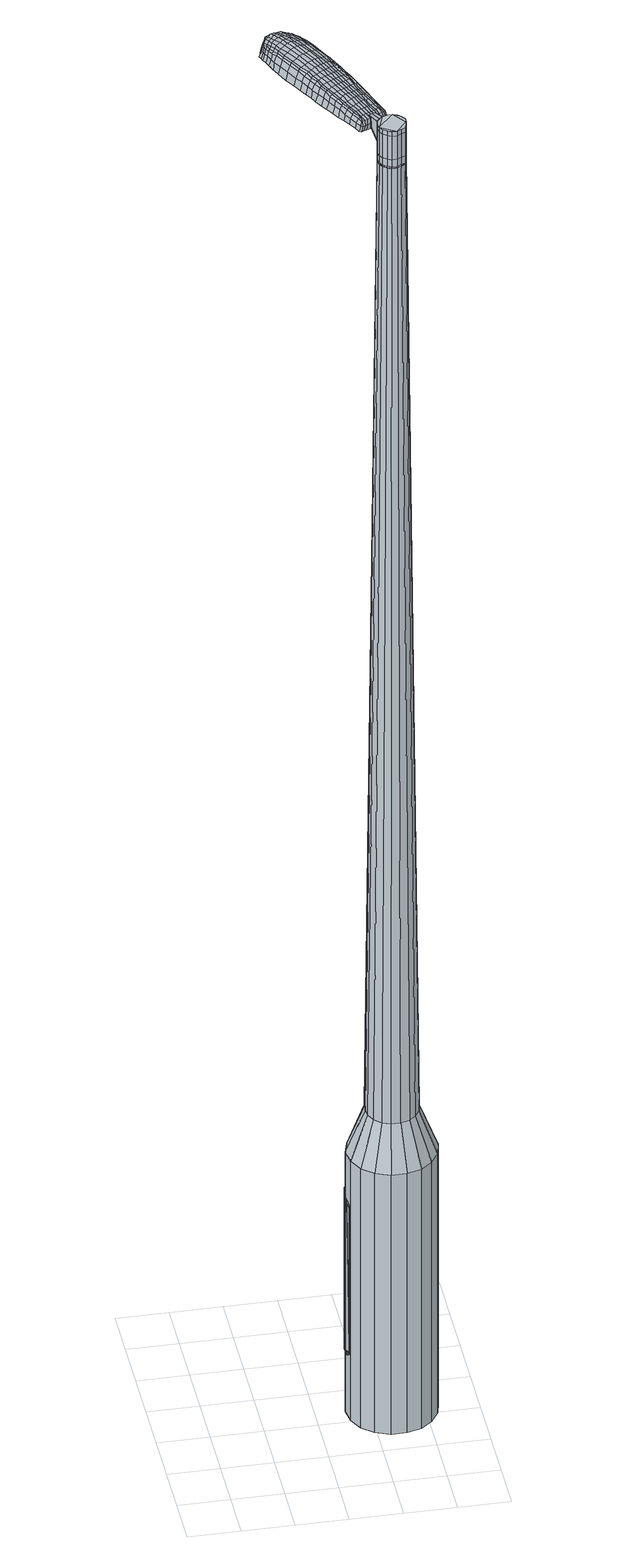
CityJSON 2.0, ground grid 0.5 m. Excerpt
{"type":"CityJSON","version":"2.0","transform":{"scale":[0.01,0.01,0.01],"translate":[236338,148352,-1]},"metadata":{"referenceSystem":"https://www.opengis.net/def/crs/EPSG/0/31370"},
"CityObjects":{
"object1":{"type":"GenericCityObject","attributes":{"cluster":210,"mean_distance_to_centroid":0.246,"new_centroid_x":236339.73,"new_centroid_y":148353.15,"mean_distance_to_camera":7.12,"H1":15.3,"H2":22.69,"Z_final":109.93,"cluster2":-1,"proj_x":236344.05,"proj_y":148350.87,"id_line":53402,"bearing_l":27.86,"distance":4.88,"orientation":"left","G_obj":117.86},"geometry":[{"type":"MultiSurface","lod":"2","boundaries":[[[0,1,2,3]],[[1,4,5,2]],[[4,6,7,5]],[[6,8,9,7]],[[8,10,11,9]],[[10,12,13,11]],[[12,14,15,13]],[[14,16,17,15]],[[16,18,19,17]],[[18,20,21,19]],[[20,22,23,21]],[[22,24,25,23]],[[24,26,27,25]],[[26,28,29,27]],[[28,30,31,29]],[[30,32,33,31]],[[32,34,35,33]],[[34,0,3,35]],[[36,37,38,39]],[[38,40,41,42]],[[41,43,42]],[[42,44,45,46]],[[45,47,46]],[[46,48,49,50]],[[49,51,50]],[[42,46,50,38]],[[50,52,39,38]],[[53,36,39]],[[2,5,7,35]],[[7,9,11,15]],[[11,13,15]],[[15,17,19,23]],[[19,21,23]],[[23,25,27,31]],[[27,29,31]],[[15,23,31,7]],[[31,33,35,7]],[[3,2,35]],[[1,0,54,55]],[[0,34,56,54]],[[34,32,57,56]],[[32,30,58,57]],[[30,28,59,58]],[[28,26,60,59]],[[26,24,61,60]],[[24,22,62,61]],[[22,20,63,62]],[[20,18,64,63]],[[18,16,65,64]],[[16,14,66,65]],[[14,12,67,66]],[[12,10,68,67]],[[10,8,69,68]],[[8,6,70,69]],[[6,4,71,70]],[[4,1,55,71]],[[55,54,72,73]],[[54,56,74,72]],[[56,57,75,74]],[[57,58,76,75]],[[58,59,77,76]],[[59,60,78,77]],[[60,61,79,78]],[[61,62,80,79]],[[62,63,81,80]],[[63,64,82,81]],[[64,65,83,82]],[[65,66,84,83]],[[66,67,85,84]],[[67,68,86,85]],[[68,69,87,86]],[[69,70,88,87]],[[70,71,89,88]],[[71,55,73,89]],[[90,91,92,93]],[[74,94,91,90]],[[95,96,94,74]],[[97,98,96,95]],[[99,100,98,97]],[[101,102,100,99]],[[103,104,102,101]],[[105,106,104,103]],[[107,108,106,105]],[[82,109,108,107]],[[110,111,109,82]],[[112,113,111,110]],[[85,114,113,112]],[[115,116,114,85]],[[117,118,116,115]],[[119,120,118,117]],[[121,122,120,119]],[[93,92,122,121]],[[123,124,125,126]],[[127,123,126,128]],[[129,127,128,130]],[[131,129,130,132]],[[133,131,132,134]],[[135,133,134,136]],[[137,135,136,138]],[[139,137,138,140]],[[141,139,140,142]],[[143,141,142,144]],[[145,143,144,146]],[[147,145,146,148]],[[149,147,148,150]],[[151,149,150,152]],[[153,151,152,154]],[[155,153,154,156]],[[73,72,90,93]],[[72,74,90]],[[75,95,74]],[[75,76,97,95]],[[76,77,99,97]],[[77,78,101,99]],[[78,79,103,101]],[[79,80,105,103]],[[80,81,107,105]],[[81,82,107]],[[83,110,82]],[[83,84,112,110]],[[84,85,112]],[[86,115,85]],[[86,87,117,115]],[[87,88,119,117]],[[88,89,121,119]],[[89,73,93,121]],[[157,158,92,91]],[[158,159,122,92]],[[159,160,120,122]],[[160,161,118,120]],[[161,162,116,118]],[[162,114,116]],[[163,113,114]],[[163,164,111,113]],[[164,109,111]],[[165,108,109]],[[165,166,106,108]],[[166,167,104,106]],[[167,168,102,104]],[[168,169,100,102]],[[169,170,98,100]],[[170,171,96,98]],[[171,94,96]],[[157,91,94]],[[39,52,155,172]],[[158,157,173,156]],[[53,39,172,124]],[[157,94,125,173]],[[36,53,124,123]],[[94,171,126,125]],[[37,36,123,127]],[[171,170,128,126]],[[38,37,127,129]],[[170,169,130,128]],[[40,38,129,131]],[[169,168,132,130]],[[41,40,131,133]],[[168,167,134,132]],[[43,41,133,135]],[[167,166,136,134]],[[42,43,135,137]],[[166,165,138,136]],[[44,42,137,139]],[[165,109,140,138]],[[45,44,139,141]],[[109,164,142,140]],[[47,45,141,143]],[[164,163,144,142]],[[46,47,143,145]],[[163,114,146,144]],[[48,46,145,147]],[[114,162,148,146]],[[49,48,147,149]],[[162,161,150,148]],[[51,49,149,151]],[[161,160,152,150]],[[50,51,151,153]],[[160,159,154,152]],[[52,50,153,155]],[[159,158,156,154]],[[155,156,174,175]],[[156,173,176,174]],[[173,125,177,176]],[[125,124,178,177]],[[124,172,179,178]],[[172,155,175,179]],[[180,181,182,183]],[[184,180,183,185]],[[180,184,186,187]],[[181,180,187,188]],[[189,190,191,192]],[[193,189,192,194]],[[189,193,195,196]],[[190,189,196,197]],[[198,199,200,201]],[[202,198,201,203]],[[198,202,204,205]],[[199,198,205,206]],[[207,208,209,210]],[[211,207,210,212]],[[207,211,213,214]],[[208,207,214,215]],[[216,217,218,219]],[[220,216,219,221]],[[216,220,222,223]],[[217,216,223,224]],[[225,226,227,228]],[[229,225,228,230]],[[225,229,231,232]],[[226,225,232,233]],[[234,235,236,237]],[[226,234,237,227]],[[234,226,233,238]],[[235,234,238,239]],[[240,241,242,243]],[[235,240,243,236]],[[240,235,239,244]],[[241,240,244,245]],[[246,184,185,247]],[[241,246,247,242]],[[246,241,245,248]],[[184,246,248,186]],[[249,250,251,252]],[[253,249,252,254]],[[249,253,255,256]],[[250,249,256,257]],[[258,259,260,261]],[[250,258,261,251]],[[258,250,257,262]],[[259,258,262,263]],[[264,265,266,267]],[[259,264,267,260]],[[264,259,263,268]],[[265,264,268,269]],[[270,271,272,273]],[[265,270,273,266]],[[270,265,269,274]],[[271,270,274,275]],[[276,181,188,277]],[[271,276,277,272]],[[276,271,275,278]],[[181,276,278,182]],[[279,280,281,282]],[[283,279,282,284]],[[279,283,285,286]],[[280,279,286,287]],[[288,289,290,291]],[[280,288,291,281]],[[288,280,287,292]],[[289,288,292,293]],[[294,295,296,297]],[[289,294,297,290]],[[294,289,293,298]],[[295,294,298,299]],[[300,193,194,301]],[[295,300,301,296]],[[300,295,299,302]],[[193,300,302,195]],[[303,304,305,306]],[[307,303,306,308]],[[303,307,309,310]],[[304,303,310,311]],[[312,313,314,315]],[[304,312,315,305]],[[312,304,311,316]],[[313,312,316,317]],[[318,319,320,321]],[[313,318,321,314]],[[318,313,317,322]],[[319,318,322,323]],[[324,325,326,327]],[[319,324,327,320]],[[324,319,323,328]],[[325,324,328,329]],[[330,190,197,331]],[[325,330,331,326]],[[330,325,329,332]],[[190,330,332,191]],[[333,219,218,334]],[[335,333,334,336]],[[333,335,337,338]],[[219,333,338,221]],[[339,335,336,340]],[[341,339,340,342]],[[339,341,343,344]],[[335,339,344,337]],[[345,341,342,346]],[[347,345,346,348]],[[345,347,349,350]],[[341,345,350,343]],[[351,347,348,352]],[[353,351,352,354]],[[351,353,355,356]],[[347,351,356,349]],[[357,353,354,358]],[[208,357,358,209]],[[357,208,215,359]],[[353,357,359,355]],[[360,361,206,205]],[[362,360,205,204]],[[360,362,363,364]],[[361,360,364,365]],[[366,367,365,364]],[[368,366,364,363]],[[366,368,369,370]],[[367,366,370,371]],[[372,373,371,370]],[[374,372,370,369]],[[372,374,375,376]],[[373,372,376,377]],[[378,379,377,376]],[[380,378,376,375]],[[378,380,213,211]],[[379,378,211,212]],[[381,382,383,384]],[[283,381,384,285]],[[381,283,284,385]],[[382,381,385,386]],[[387,202,203,388]],[[382,387,388,383]],[[387,382,386,389]],[[202,387,389,204]],[[390,391,392,393]],[[229,390,393,231]],[[390,229,230,394]],[[391,390,394,395]],[[396,397,398,399]],[[391,396,399,392]],[[396,391,395,400]],[[397,396,400,401]],[[402,199,206,403]],[[397,402,403,398]],[[402,397,401,404]],[[199,402,404,200]],[[405,406,407,408]],[[187,405,408,188]],[[405,187,186,409]],[[406,405,409,410]],[[411,412,413,414]],[[406,411,414,407]],[[411,406,410,415]],[[412,411,415,416]],[[417,210,209,418]],[[412,417,418,413]],[[417,412,416,419]],[[210,417,419,212]],[[420,421,422,423]],[[192,420,423,194]],[[420,192,191,424]],[[421,420,424,425]],[[426,214,213,427]],[[421,426,427,422]],[[426,421,425,428]],[[214,426,428,215]],[[429,430,431,432]],[[307,429,432,309]],[[429,307,308,433]],[[430,429,433,434]],[[435,220,221,436]],[[430,435,436,431]],[[435,430,434,437]],[[220,435,437,222]],[[438,439,440,441]],[[253,438,441,255]],[[438,253,254,442]],[[439,438,442,443]],[[444,445,446,447]],[[439,444,447,440]],[[444,439,443,448]],[[445,444,448,449]],[[450,217,224,451]],[[445,450,451,446]],[[450,445,449,452]],[[217,450,452,218]],[[453,454,443,442]],[[252,453,442,254]],[[453,252,251,455]],[[454,453,455,456]],[[457,458,449,448]],[[454,457,448,443]],[[457,454,456,459]],[[458,457,459,460]],[[461,334,218,452]],[[458,461,452,449]],[[461,458,460,462]],[[334,461,462,336]],[[463,464,465,466]],[[310,463,466,311]],[[463,310,309,432]],[[464,463,432,431]],[[467,338,337,468]],[[464,467,468,465]],[[467,464,431,436]],[[338,467,436,221]],[[469,470,456,455]],[[261,469,455,251]],[[469,261,260,471]],[[470,469,471,472]],[[473,474,460,459]],[[470,473,459,456]],[[473,470,472,475]],[[474,473,475,476]],[[477,340,336,462]],[[474,477,462,460]],[[477,474,476,478]],[[340,477,478,342]],[[479,480,481,482]],[[316,479,482,317]],[[479,316,311,466]],[[480,479,466,465]],[[483,344,343,484]],[[480,483,484,481]],[[483,480,465,468]],[[344,483,468,337]],[[485,486,472,471]],[[267,485,471,260]],[[485,267,266,487]],[[486,485,487,488]],[[489,490,476,475]],[[486,489,475,472]],[[489,486,488,491]],[[490,489,491,492]],[[493,346,342,478]],[[490,493,478,476]],[[493,490,492,494]],[[346,493,494,348]],[[495,496,497,498]],[[322,495,498,323]],[[495,322,317,482]],[[496,495,482,481]],[[499,350,349,500]],[[496,499,500,497]],[[499,496,481,484]],[[350,499,484,343]],[[501,502,488,487]],[[273,501,487,266]],[[501,273,272,503]],[[502,501,503,504]],[[505,506,492,491]],[[502,505,491,488]],[[505,502,504,507]],[[506,505,507,508]],[[509,352,348,494]],[[506,509,494,492]],[[509,506,508,510]],[[352,509,510,354]],[[511,512,513,514]],[[328,511,514,329]],[[511,328,323,498]],[[512,511,498,497]],[[515,356,355,516]],[[512,515,516,513]],[[515,512,497,500]],[[356,515,500,349]],[[517,518,504,503]],[[277,517,503,272]],[[517,277,188,408]],[[518,517,408,407]],[[519,520,508,507]],[[518,519,507,504]],[[519,518,407,414]],[[520,519,414,413]],[[521,358,354,510]],[[520,521,510,508]],[[521,520,413,418]],[[358,521,418,209]],[[522,523,425,424]],[[332,522,424,191]],[[522,332,329,514]],[[523,522,514,513]],[[524,359,215,428]],[[523,524,428,425]],[[524,523,513,516]],[[359,524,516,355]],[[525,526,386,385]],[[282,525,385,284]],[[525,282,281,527]],[[526,525,527,528]],[[529,362,204,389]],[[526,529,389,386]],[[529,526,528,530]],[[362,529,530,363]],[[531,532,533,534]],[[232,531,534,233]],[[531,232,231,393]],[[532,531,393,392]],[[535,536,537,538]],[[532,535,538,533]],[[535,532,392,399]],[[536,535,399,398]],[[539,361,365,540]],[[536,539,540,537]],[[539,536,398,403]],[[361,539,403,206]],[[541,542,528,527]],[[291,541,527,281]],[[541,291,290,543]],[[542,541,543,544]],[[545,368,363,530]],[[542,545,530,528]],[[545,542,544,546]],[[368,545,546,369]],[[547,548,549,550]],[[238,547,550,239]],[[547,238,233,534]],[[548,547,534,533]],[[551,552,553,554]],[[548,551,554,549]],[[551,548,533,538]],[[552,551,538,537]],[[555,367,371,556]],[[552,555,556,553]],[[555,552,537,540]],[[367,555,540,365]],[[557,558,544,543]],[[297,557,543,290]],[[557,297,296,559]],[[558,557,559,560]],[[561,374,369,546]],[[558,561,546,544]],[[561,558,560,562]],[[374,561,562,375]],[[563,564,565,566]],[[244,563,566,245]],[[563,244,239,550]],[[564,563,550,549]],[[567,568,569,570]],[[564,567,570,565]],[[567,564,549,554]],[[568,567,554,553]],[[571,373,377,572]],[[568,571,572,569]],[[571,568,553,556]],[[373,571,556,371]],[[573,574,560,559]],[[301,573,559,296]],[[573,301,194,423]],[[574,573,423,422]],[[575,380,375,562]],[[574,575,562,560]],[[575,574,422,427]],[[380,575,427,213]],[[576,577,410,409]],[[248,576,409,186]],[[576,248,245,566]],[[577,576,566,565]],[[578,579,416,415]],[[577,578,415,410]],[[578,577,565,570]],[[579,578,570,569]],[[580,379,212,419]],[[579,580,419,416]],[[580,579,569,572]],[[379,580,572,377]],[[581,582,583,584]],[[584,583,585,586]],[[587,585,583,588]],[[588,583,582,589]],[[590,591,592,593]],[[593,592,594,595]],[[596,594,592,597]],[[597,592,591,598]],[[599,600,601,602]],[[602,601,603,604]],[[605,603,601,606]],[[606,601,600,607]],[[608,609,610,611]],[[611,610,612,613]],[[614,612,610,615]],[[615,610,609,616]],[[617,618,619,620]],[[620,619,621,622]],[[623,621,619,624]],[[624,619,618,625]],[[626,627,628,629]],[[629,628,630,631]],[[632,630,628,633]],[[633,628,627,634]],[[635,636,637,638]],[[638,637,627,626]],[[634,627,637,639]],[[639,637,636,640]],[[641,642,643,644]],[[644,643,636,635]],[[640,636,643,645]],[[645,643,642,646]],[[586,585,647,648]],[[648,647,642,641]],[[646,642,647,649]],[[649,647,585,587]],[[650,651,652,653]],[[653,652,654,655]],[[656,654,652,657]],[[657,652,651,658]],[[659,660,661,662]],[[662,661,651,650]],[[658,651,661,663]],[[663,661,660,664]],[[665,666,667,668]],[[668,667,660,659]],[[664,660,667,669]],[[669,667,666,670]],[[671,672,673,674]],[[674,673,666,665]],[[670,666,673,675]],[[675,673,672,676]],[[589,582,677,678]],[[678,677,672,671]],[[676,672,677,679]],[[679,677,582,581]],[[680,681,682,683]],[[683,682,684,685]],[[686,684,682,687]],[[687,682,681,688]],[[689,690,691,692]],[[692,691,681,680]],[[688,681,691,693]],[[693,691,690,694]],[[695,696,697,698]],[[698,697,690,689]],[[694,690,697,699]],[[699,697,696,700]],[[595,594,701,702]],[[702,701,696,695]],[[700,696,701,703]],[[703,701,594,596]],[[704,705,706,707]],[[707,706,708,709]],[[710,708,706,711]],[[711,706,705,712]],[[713,714,715,716]],[[716,715,705,704]],[[712,705,715,717]],[[717,715,714,718]],[[719,720,721,722]],[[722,721,714,713]],[[718,714,721,723]],[[723,721,720,724]],[[725,726,727,728]],[[728,727,720,719]],[[724,720,727,729]],[[729,727,726,730]],[[598,591,731,732]],[[732,731,726,725]],[[730,726,731,733]],[[733,731,591,590]],[[617,620,734,735]],[[735,734,736,737]],[[738,736,734,739]],[[739,734,620,622]],[[737,736,740,741]],[[741,740,742,743]],[[744,742,740,745]],[[745,740,736,738]],[[743,742,746,747]],[[747,746,748,749]],[[750,748,746,751]],[[751,746,742,744]],[[749,748,752,753]],[[753,752,754,755]],[[756,754,752,757]],[[757,752,748,750]],[[755,754,758,759]],[[759,758,609,608]],[[616,609,758,760]],[[760,758,754,756]],[[607,761,762,606]],[[606,762,763,605]],[[764,763,762,765]],[[765,762,761,766]],[[766,767,768,765]],[[765,768,769,764]],[[770,769,768,771]],[[771,768,767,772]],[[772,773,774,771]],[[771,774,775,770]],[[776,775,774,777]],[[777,774,773,778]],[[778,779,780,777]],[[777,780,781,776]],[[614,781,780,612]],[[612,780,779,613]],[[782,783,784,785]],[[785,784,684,686]],[[685,684,784,786]],[[786,784,783,787]],[[604,603,788,789]],[[789,788,783,782]],[[787,783,788,790]],[[790,788,603,605]],[[791,792,793,794]],[[794,793,630,632]],[[631,630,793,795]],[[795,793,792,796]],[[797,798,799,800]],[[800,799,792,791]],[[796,792,799,801]],[[801,799,798,802]],[[607,600,803,804]],[[804,803,798,797]],[[802,798,803,805]],[[805,803,600,599]],[[806,807,808,809]],[[809,808,588,589]],[[587,588,808,810]],[[810,808,807,811]],[[812,813,814,815]],[[815,814,807,806]],[[811,807,814,816]],[[816,814,813,817]],[[608,611,818,819]],[[819,818,813,812]],[[817,813,818,820]],[[820,818,611,613]],[[821,822,823,824]],[[824,823,593,595]],[[590,593,823,825]],[[825,823,822,826]],[[614,615,827,828]],[[828,827,822,821]],[[826,822,827,829]],[[829,827,615,616]],[[830,831,708,832]],[[832,708,710]],[[709,708,833]],[[833,708,831,834]],[[622,621,835,836]],[[836,835,831,830]],[[834,831,835,837]],[[837,835,621,623]],[[838,839,840]],[[840,839,654,656]],[[655,654,839,841]],[[842,843,844,845]],[[845,844,839,838]],[[841,839,844,846]],[[846,844,843,847]],[[625,618,848,849]],[[849,848,843,842]],[[847,843,848,850]],[[850,848,618,617]],[[851,852,841]],[[841,852,653,655]],[[650,653,852,853]],[[853,852,851,854]],[[847,855,856,846]],[[846,856,851,841]],[[854,851,856,857]],[[857,856,855,858]],[[617,735,859,850]],[[850,859,855,847]],[[858,855,859,860]],[[860,859,735,737]],[[861,862,863,864]],[[864,863,711,712]],[[710,711,863,832]],[[832,863,862,830]],[[738,739,865,866]],[[866,865,862,861]],[[830,862,865,836]],[[836,865,739,622]],[[854,867,868,853]],[[853,868,662,650]],[[659,662,868,869]],[[869,868,867,870]],[[858,871,872,857]],[[857,872,867,854]],[[870,867,872,873]],[[873,872,871,874]],[[737,741,875,860]],[[860,875,871,858]],[[874,871,875,876]],[[876,875,741,743]],[[877,878,879,880]],[[880,879,717,718]],[[712,717,879,864]],[[864,879,878,861]],[[744,745,881,882]],[[882,881,878,877]],[[861,878,881,866]],[[866,881,745,738]],[[870,883,884,869]],[[869,884,668,659]],[[665,668,884,885]],[[884,883,885]],[[874,886,887,873]],[[873,887,883,870]],[[885,883,887,888]],[[888,887,886,889]],[[743,747,890,876]],[[876,890,886,874]],[[889,886,890,891]],[[891,890,747,749]],[[892,893,894,895]],[[895,894,723,724]],[[718,723,894,880]],[[880,894,893,877]],[[750,751,896,897]],[[897,896,893,892]],[[877,893,896,882]],[[882,896,751,744]],[[898,899,885]],[[885,899,674,665]],[[671,674,899,900]],[[900,899,898,901]],[[889,902,903,888]],[[888,903,898,885]],[[901,898,903,904]],[[904,903,902,905]],[[749,753,906,891]],[[891,906,902,889]],[[905,902,906,907]],[[907,906,753,755]],[[908,909,910,911]],[[911,910,729,730]],[[724,729,910,895]],[[895,910,909,892]],[[756,757,912,913]],[[913,912,909,908]],[[892,909,912,897]],[[897,912,757,750]],[[901,914,915,900]],[[900,915,678,671]],[[589,678,915,809]],[[809,915,914,806]],[[905,916,917,904]],[[904,917,914,901]],[[806,914,917,815]],[[815,917,916,812]],[[755,759,918,907]],[[907,918,916,905]],[[812,916,918,819]],[[819,918,759,608]],[[826,919,920,825]],[[825,920,733,590]],[[730,733,920,911]],[[911,920,919,908]],[[616,760,921,829]],[[829,921,919,826]],[[908,919,921,913]],[[913,921,760,756]],[[787,922,923,786]],[[786,923,683,685]],[[680,683,923,924]],[[924,923,922,925]],[[605,763,926,790]],[[790,926,922,787]],[[925,922,926,927]],[[927,926,763,764]],[[928,929,930,931]],[[931,930,633,634]],[[632,633,930,794]],[[794,930,929,791]],[[932,933,934,935]],[[935,934,929,928]],[[791,929,934,800]],[[800,934,933,797]],[[766,761,936,937]],[[937,936,933,932]],[[797,933,936,804]],[[804,936,761,607]],[[925,938,939,924]],[[924,939,692,680]],[[689,692,939,940]],[[940,939,938,941]],[[764,769,942,927]],[[927,942,938,925]],[[941,938,942,943]],[[943,942,769,770]],[[944,945,946,947]],[[947,946,639,640]],[[634,639,946,931]],[[931,946,945,928]],[[948,949,950,951]],[[951,950,945,944]],[[928,945,950,935]],[[935,950,949,932]],[[772,767,952,953]],[[953,952,949,948]],[[932,949,952,937]],[[937,952,767,766]],[[941,954,955,940]],[[940,955,698,689]],[[695,698,955,956]],[[956,955,954,957]],[[770,775,958,943]],[[943,958,954,941]],[[957,954,958,959]],[[959,958,775,776]],[[960,961,962,963]],[[963,962,645,646]],[[640,645,962,947]],[[947,962,961,944]],[[964,965,966,967]],[[967,966,961,960]],[[944,961,966,951]],[[951,966,965,948]],[[778,773,968,969]],[[969,968,965,964]],[[948,965,968,953]],[[953,968,773,772]],[[957,970,971,956]],[[956,971,702,695]],[[595,702,971,824]],[[824,971,970,821]],[[776,781,972,959]],[[959,972,970,957]],[[821,970,972,828]],[[828,972,781,614]],[[811,973,974,810]],[[810,974,649,587]],[[646,649,974,963]],[[963,974,973,960]],[[817,975,976,816]],[[816,976,973,811]],[[960,973,976,967]],[[967,976,975,964]],[[613,779,977,820]],[[820,977,975,817]],[[964,975,977,969]],[[969,977,779,778]],[[581,584,183,182]],[[584,586,185,183]],[[596,597,196,195]],[[597,598,197,196]],[[599,602,201,200]],[[602,604,203,201]],[[623,624,223,222]],[[624,625,224,223]],[[626,629,228,227]],[[629,631,230,228]],[[635,638,237,236]],[[638,626,227,237]],[[641,644,243,242]],[[644,635,236,243]],[[586,648,247,185]],[[648,641,242,247]],[[656,657,256,255]],[[657,658,257,256]],[[658,663,262,257]],[[663,664,263,262]],[[664,669,268,263]],[[669,670,269,268]],[[670,675,274,269]],[[675,676,275,274]],[[676,679,278,275]],[[679,581,182,278]],[[686,687,286,285]],[[687,688,287,286]],[[688,693,292,287]],[[693,694,293,292]],[[694,699,298,293]],[[699,700,299,298]],[[700,703,302,299]],[[703,596,195,302]],[[704,707,306,305]],[[707,709,308,306]],[[713,716,315,314]],[[716,704,305,315]],[[719,722,321,320]],[[722,713,314,321]],[[725,728,327,326]],[[728,719,320,327]],[[598,732,331,197]],[[732,725,326,331]],[[782,785,384,383]],[[785,686,285,384]],[[604,789,388,203]],[[789,782,383,388]],[[631,795,394,230]],[[795,796,395,394]],[[796,801,400,395]],[[801,802,401,400]],[[802,805,404,401]],[[805,599,200,404]],[[709,833,433,308]],[[833,834,434,433]],[[834,837,437,434]],[[837,623,222,437]],[[838,840,441,440]],[[840,656,255,441]],[[842,845,447,446]],[[845,838,440,447]],[[625,849,451,224]],[[849,842,446,451]],[[978,979,980,981]],[[982,983,981,980]],[[984,985,986,987]],[[988,989,990,991]],[[979,992,993,980]],[[994,982,980,993]],[[995,984,987,996]],[[997,998,989,988]],[[992,999,1000,993]],[[1000,1001,994,993]],[[1002,995,996,1003]],[[1004,998,997,1005]],[[999,1006,1007,1000]],[[1007,1008,1001,1000]],[[1009,1002,1003,1010]],[[1011,1004,1005,1012]],[[1013,1014,1015,1016]],[[1017,1018,1014,1013]],[[1017,1019,1020,1018]],[[1019,1021,1022,1020]],[[1023,1024,1025,1026]],[[1027,1028,1024,1023]],[[1029,1030,1028,1027]],[[1031,1032,1030,1029]],[[1026,1015,1014,1023]],[[1023,1014,1018,1027]],[[1018,1020,1029,1027]],[[1020,1022,1031,1029]],[[987,986,983,982]],[[996,987,982,994]],[[1001,1003,996,994]],[[1008,1010,1003,1001]],[[988,991,985,984]],[[997,988,984,995]],[[1005,997,995,1002]],[[1012,1005,1002,1009]],[[989,1013,1016,990]],[[998,1017,1013,989]],[[1019,1017,998,1004]],[[1021,1019,1004,1011]],[[1033,1034,1035,1036]],[[1035,1037,1038,1039]],[[1035,1039,1040,1041]],[[1035,1041,1036]],[[1042,1033,1036,1043]],[[1044,1043,1036,1045]],[[1046,1045,1036]],[[1047,1035,1034,1048]],[[1049,1047,1048,1050]],[[1051,1049,1050,1052]],[[1053,1051,1052,1054]],[[1055,1053,1054,1056]],[[1056,1057,1058,1059]],[[1056,1059,1060,1061]],[[1056,1061,1062,1063]],[[1062,1064,1065,1066]],[[1062,1066,1067,1068]],[[1062,1068,1063]],[[1056,1063,1055]],[[1069,1070,1034,1033]],[[1071,1072,1037,1035]],[[1073,1074,1046,1036]],[[1070,1075,1048,1034]],[[1076,1071,1035,1047]],[[1075,1077,1050,1048]],[[1078,1076,1047,1049]],[[1077,1079,1052,1050]],[[1080,1078,1049,1051]],[[1079,1081,1054,1052]],[[1082,1080,1051,1053]],[[1081,1083,1056,1054]],[[1084,1082,1053,1055]],[[1083,1085,1057,1056]],[[1086,1087,1064,1062]],[[1088,1084,1055,1063]],[[1058,1057,1085,1089]],[[1059,1058,1089,1090]],[[1060,1059,1090,1091]],[[1061,1060,1091,1092]],[[1062,1061,1092,1086]],[[1093,1069,1033,1042]],[[1094,1093,1042,1043]],[[1095,1094,1043,1044]],[[1096,1095,1044,1045]],[[1074,1096,1045,1046]],[[1038,1037,1072,1097]],[[1065,1064,1087,1098]],[[1039,1038,1097,1099]],[[1040,1039,1099,1100]],[[1041,1040,1100,1101]],[[1036,1041,1101,1073]],[[1066,1065,1098,1102]],[[1067,1066,1102,1103]],[[1068,1067,1103,1104]],[[1063,1068,1104,1088]]]}]}
},
"vertices":[
[151,153,384],[165,157,384],[165,157,96],[151,153,96],[180,157,384],[180,157,96],[193,151,384],[193,151,96],[204,141,384],[204,141,96],[211,128,384],[211,128,96],[213,114,384],[213,114,96],[210,99,384],[210,99,96],[202,87,384],[202,87,96],[191,78,384],[191,78,96],[177,74,384],[177,74,96],[162,74,384],[162,74,96],[148,80,384],[148,80,96],[137,89,384],[137,89,96],[130,102,384],[130,102,96],[128,117,384],[128,117,96],[132,131,384],[132,131,96],[139,144,384],[139,144,96],[158,121,1524],[157,116,1524],[158,111,1524],[164,127,1524],[160,107,1524],[164,104,1524],[173,102,1524],[168,102,1524],[177,104,1524],[181,106,1524],[184,115,1524],[183,110,1524],[184,120,1524],[181,124,1524],[174,129,1524],[178,127,1524],[169,129,1524],[161,124,1524],[159,138,429],[167,140,429],[152,132,429],[147,125,429],[146,116,429],[147,108,429],[151,100,429],[157,94,429],[165,91,429],[174,91,429],[183,93,429],[189,99,429],[194,106,429],[196,115,429],[195,123,429],[191,131,429],[184,137,429],[176,140,429],[164,127,1483],[169,129,1483],[161,124,1483],[158,121,1483],[157,116,1483],[158,111,1483],[160,107,1483],[164,104,1483],[168,102,1483],[173,102,1483],[177,104,1483],[181,106,1483],[183,110,1483],[184,115,1483],[184,120,1483],[181,124,1483],[178,127,1483],[174,129,1483],[165,127,1483],[165,127,1485],[169,128,1485],[169,128,1483],[161,124,1485],[159,120,1483],[159,120,1485],[158,116,1483],[158,116,1485],[159,112,1483],[159,112,1485],[161,108,1483],[161,108,1485],[164,105,1483],[164,105,1485],[168,103,1483],[168,103,1485],[173,103,1483],[173,103,1485],[177,104,1485],[180,107,1483],[180,107,1485],[183,111,1483],[183,111,1485],[184,115,1485],[183,119,1483],[183,119,1485],[181,123,1483],[181,123,1485],[178,126,1483],[178,126,1485],[173,128,1483],[173,128,1485],[158,121,1519],[161,124,1519],[161,124,1493],[158,121,1493],[157,116,1519],[157,116,1493],[158,111,1519],[158,111,1493],[160,107,1519],[160,107,1493],[164,104,1519],[164,104,1493],[168,102,1519],[168,102,1493],[173,102,1519],[173,102,1493],[177,104,1519],[177,104,1493],[181,106,1519],[181,106,1493],[183,110,1519],[183,110,1493],[184,115,1519],[184,115,1493],[184,120,1519],[184,120,1493],[181,124,1519],[181,124,1493],[178,127,1519],[178,127,1493],[174,129,1519],[174,129,1493],[169,129,1519],[169,129,1493],[164,127,1485],[169,129,1485],[174,129,1485],[178,127,1485],[181,124,1485],[184,120,1485],[183,110,1485],[181,106,1485],[173,102,1485],[168,102,1485],[164,104,1485],[160,107,1485],[158,111,1485],[157,116,1485],[158,121,1485],[164,127,1519],[164,127,1493],[159,145,1513],[159,145,1518],[156,144,1513],[153,142,1513],[153,142,1518],[156,144,1518],[138,218,1519],[141,212,1518],[142,214,1509],[139,220,1510],[135,226,1519],[135,228,1510],[134,225,1526],[137,217,1525],[141,210,1525],[104,201,1519],[108,195,1518],[110,194,1525],[106,201,1525],[100,208,1519],[102,208,1526],[98,209,1510],[102,201,1510],[106,195,1509],[85,274,1519],[89,275,1519],[88,276,1513],[85,275,1513],[82,271,1519],[82,272,1513],[83,270,1524],[86,272,1524],[90,274,1524],[120,208,1530],[124,202,1529],[126,203,1529],[123,210,1530],[116,216,1531],[119,218,1531],[112,215,1530],[117,207,1530],[120,200,1529],[158,137,1512],[160,138,1512],[160,139,1517],[158,138,1517],[155,136,1512],[155,137,1517],[155,136,1506],[158,138,1506],[160,139,1506],[110,270,1519],[111,267,1519],[112,269,1512],[110,272,1512],[108,272,1518],[109,273,1512],[107,271,1522],[109,269,1523],[110,267,1524],[114,264,1519],[117,259,1519],[118,260,1512],[115,265,1512],[113,263,1524],[116,258,1525],[120,254,1519],[124,247,1519],[125,249,1511],[121,255,1511],[119,252,1526],[123,245,1526],[129,237,1519],[130,238,1510],[128,235,1526],[169,151,1513],[166,158,1513],[165,157,1518],[168,150,1517],[171,146,1512],[170,147,1516],[172,147,1506],[170,153,1507],[167,160,1507],[163,165,1514],[160,172,1515],[159,171,1520],[162,164,1519],[164,167,1507],[161,173,1507],[157,179,1515],[154,186,1516],[153,184,1522],[156,177,1521],[157,180,1508],[154,187,1508],[151,192,1517],[148,199,1517],[147,197,1524],[150,191,1523],[151,194,1508],[148,201,1509],[145,206,1518],[144,204,1524],[145,207,1509],[78,254,1519],[79,251,1519],[80,251,1524],[79,255,1523],[77,257,1518],[78,256,1522],[75,257,1512],[76,254,1512],[77,251,1512],[81,247,1519],[83,241,1519],[84,241,1525],[82,247,1524],[79,247,1512],[81,242,1512],[85,236,1519],[89,229,1519],[91,229,1526],[87,236,1526],[84,236,1511],[87,229,1511],[94,219,1519],[96,218,1526],[92,219,1510],[142,137,1513],[138,144,1513],[137,144,1507],[141,138,1507],[145,133,1512],[144,133,1506],[146,134,1516],[144,137,1517],[140,144,1518],[134,150,1514],[131,157,1515],[129,157,1507],[133,151,1507],[136,150,1519],[132,157,1520],[127,163,1515],[123,169,1516],[121,170,1508],[125,163,1508],[128,163,1521],[124,169,1522],[119,176,1517],[115,182,1517],[113,182,1509],[117,176,1508],[121,176,1523],[117,182,1524],[111,188,1518],[110,189,1509],[113,188,1524],[155,143,1519],[157,144,1519],[152,149,1520],[154,151,1520],[149,148,1520],[152,142,1519],[148,156,1522],[150,157,1522],[145,163,1523],[147,164,1523],[142,161,1523],[145,155,1521],[141,169,1524],[144,170,1524],[138,176,1525],[140,177,1525],[135,174,1525],[138,168,1524],[134,182,1526],[137,184,1526],[131,189,1527],[133,190,1527],[128,187,1527],[131,181,1526],[127,195,1528],[130,197,1528],[124,194,1528],[88,270,1527],[91,271,1527],[85,267,1526],[87,263,1527],[90,266,1528],[93,267,1528],[93,260,1529],[96,262,1529],[89,258,1528],[93,251,1530],[96,254,1530],[99,255,1530],[99,247,1531],[103,249,1531],[96,245,1530],[100,237,1531],[104,239,1531],[107,241,1531],[110,228,1531],[113,229,1531],[106,226,1531],[77,259,1518],[78,262,1519],[77,262,1513],[76,259,1513],[78,258,1523],[79,261,1523],[80,266,1519],[79,267,1513],[81,265,1524],[106,273,1518],[104,275,1518],[104,273,1523],[106,272,1523],[107,275,1513],[104,276,1513],[100,276,1519],[96,277,1519],[97,275,1524],[100,274,1523],[100,277,1513],[96,277,1513],[92,276,1519],[93,275,1524],[92,277,1513],[136,216,1528],[134,215,1528],[138,209,1528],[139,210,1527],[132,224,1528],[131,223,1529],[132,214,1529],[129,213,1530],[132,206,1529],[135,208,1528],[128,222,1529],[125,221,1530],[126,211,1530],[129,205,1529],[122,219,1531],[108,201,1528],[110,202,1529],[105,210,1529],[103,209,1528],[111,195,1527],[113,196,1528],[113,204,1529],[109,212,1530],[117,198,1528],[147,131,1512],[149,132,1512],[149,134,1517],[147,133,1517],[146,132,1506],[148,133,1506],[152,134,1512],[152,135,1517],[151,134,1506],[171,144,1512],[170,143,1512],[170,144,1506],[171,145,1506],[170,145,1517],[169,144,1517],[168,142,1512],[165,141,1512],[165,142,1506],[168,143,1506],[167,143,1517],[164,142,1517],[163,140,1512],[163,140,1506],[162,140,1517],[167,149,1519],[166,149,1519],[164,156,1520],[163,155,1520],[164,148,1519],[162,146,1519],[161,154,1520],[158,153,1520],[160,145,1519],[156,152,1520],[145,138,1519],[146,138,1519],[143,145,1520],[141,144,1520],[149,140,1519],[146,146,1520],[161,163,1521],[160,162,1521],[158,170,1522],[156,169,1522],[158,161,1521],[155,160,1521],[154,168,1522],[152,166,1523],[153,159,1522],[149,165,1523],[137,151,1521],[139,151,1521],[135,158,1522],[133,157,1522],[142,153,1521],[138,159,1522],[155,176,1523],[153,176,1523],[152,183,1524],[150,182,1524],[151,174,1523],[149,173,1524],[148,181,1525],[145,180,1525],[146,172,1524],[143,178,1525],[130,163,1523],[132,164,1523],[128,171,1524],[126,170,1524],[135,166,1524],[131,172,1525],[149,190,1525],[147,189,1525],[145,196,1526],[144,196,1526],[145,188,1526],[142,186,1526],[141,194,1527],[139,193,1527],[139,185,1526],[136,192,1527],[122,176,1525],[124,177,1525],[120,183,1526],[118,182,1526],[127,179,1526],[124,185,1527],[142,203,1527],[141,202,1527],[138,201,1527],[135,200,1528],[133,198,1528],[115,189,1527],[117,190,1527],[120,192,1528],[79,256,1525],[80,259,1525],[81,253,1526],[82,255,1526],[82,263,1526],[84,259,1527],[107,270,1525],[105,271,1525],[107,268,1526],[109,267,1525],[102,272,1525],[98,273,1526],[100,269,1527],[104,269,1526],[94,272,1526],[97,268,1527],[83,248,1526],[84,250,1527],[85,242,1527],[87,245,1528],[86,254,1528],[89,248,1529],[112,263,1526],[110,263,1527],[113,258,1528],[115,257,1527],[107,264,1527],[103,264,1528],[106,257,1529],[110,258,1528],[100,263,1528],[103,257,1530],[88,237,1528],[89,239,1529],[92,230,1528],[93,231,1529],[92,242,1529],[97,234,1530],[118,252,1528],[116,252,1528],[120,245,1529],[122,245,1528],[113,252,1529],[110,251,1530],[114,243,1530],[117,244,1530],[106,250,1530],[110,242,1531],[97,219,1529],[99,221,1529],[103,223,1530],[127,234,1528],[125,234,1529],[122,233,1530],[119,232,1530],[116,231,1531],[140,213,1509],[140,211,1518],[137,218,1518],[137,220,1509],[133,225,1519],[134,227,1510],[132,224,1525],[136,216,1525],[139,210,1525],[111,195,1525],[110,196,1518],[106,202,1518],[108,202,1525],[102,209,1519],[103,209,1525],[100,210,1510],[104,202,1509],[108,196,1509],[89,274,1513],[90,273,1519],[87,272,1519],[86,273,1513],[84,269,1519],[83,270,1513],[85,268,1524],[87,271,1524],[90,272,1524],[126,204,1528],[123,202,1528],[120,209,1529],[123,210,1529],[116,217,1529],[119,218,1529],[113,215,1529],[117,207,1529],[120,201,1528],[159,141,1516],[159,140,1512],[157,139,1512],[157,140,1516],[154,138,1512],[154,139,1516],[154,138,1506],[157,140,1506],[159,141,1506],[111,268,1512],[110,266,1519],[108,269,1518],[109,270,1512],[107,270,1518],[107,272,1512],[106,270,1522],[107,268,1523],[109,265,1523],[116,259,1512],[116,258,1519],[113,262,1519],[113,264,1512],[112,261,1524],[115,256,1525],[123,248,1511],[122,246,1519],[119,253,1519],[119,254,1511],[118,251,1525],[121,245,1526],[128,236,1519],[128,238,1510],[127,234,1526],[164,156,1518],[164,157,1513],[167,151,1513],[167,150,1517],[169,146,1512],[168,146,1515],[170,147,1506],[168,152,1506],[165,159,1507],[157,170,1520],[158,171,1514],[161,164,1514],[160,163,1519],[162,166,1507],[159,173,1507],[151,183,1522],[152,185,1516],[155,178,1515],[154,177,1521],[156,180,1508],[153,186,1508],[145,197,1523],[146,198,1517],[149,192,1516],[148,190,1522],[150,193,1508],[146,200,1508],[143,205,1517],[142,203,1524],[143,207,1509],[82,252,1523],[81,252,1519],[79,255,1518],[81,255,1523],[79,257,1518],[80,257,1522],[77,257,1512],[78,255,1512],[79,252,1512],[86,242,1525],[85,242,1519],[82,247,1519],[84,247,1524],[81,248,1512],[83,242,1512],[92,230,1526],[91,230,1519],[87,237,1519],[89,237,1525],[85,237,1511],[89,230,1511],[96,220,1519],[98,219,1526],[94,220,1510],[139,145,1507],[140,145,1513],[144,138,1513],[143,139,1506],[147,134,1512],[145,135,1506],[147,135,1515],[145,139,1517],[141,145,1518],[131,158,1507],[132,158,1514],[136,151,1514],[135,152,1507],[137,151,1519],[134,158,1520],[123,171,1508],[124,171,1516],[128,164,1515],[127,164,1508],[130,164,1521],[126,170,1522],[115,184,1508],[117,183,1517],[121,177,1516],[119,177,1508],[122,177,1522],[119,183,1523],[113,189,1517],[111,190,1509],[115,189,1524],[155,144,1518],[157,145,1518],[151,150,1519],[154,151,1519],[149,149,1519],[152,142,1518],[148,157,1520],[150,158,1520],[144,163,1521],[147,164,1521],[142,162,1521],[145,155,1520],[141,170,1523],[143,171,1523],[137,176,1524],[140,178,1524],[134,175,1524],[138,168,1523],[134,183,1525],[136,184,1525],[130,189,1526],[133,191,1526],[127,188,1526],[131,181,1525],[127,196,1527],[130,197,1527],[124,194,1527],[91,270,1526],[88,269,1526],[86,266,1525],[87,263,1526],[90,265,1526],[93,267,1526],[96,261,1528],[93,260,1528],[90,257,1527],[93,251,1528],[96,253,1529],[100,255,1529],[103,248,1530],[100,247,1530],[97,245,1529],[101,237,1530],[104,239,1530],[107,241,1530],[113,229,1530],[110,228,1530],[107,226,1530],[78,261,1513],[80,261,1518],[79,259,1518],[78,259,1512],[80,258,1523],[81,260,1523],[81,265,1519],[81,266,1513],[82,264,1523],[103,271,1523],[103,273,1518],[105,272,1518],[105,270,1523],[106,273,1512],[103,274,1512],[97,273,1523],[96,274,1519],[100,274,1519],[100,272,1523],[100,275,1513],[96,275,1513],[93,274,1519],[93,273,1524],[93,275,1513],[137,209,1527],[134,215,1527],[135,216,1527],[138,209,1526],[131,223,1527],[130,223,1528],[132,206,1528],[128,213,1528],[131,214,1528],[134,208,1527],[127,222,1528],[125,221,1529],[126,212,1529],[129,205,1528],[122,220,1529],[106,210,1528],[110,203,1527],[109,202,1527],[104,209,1527],[112,196,1526],[113,197,1527],[113,205,1528],[109,213,1528],[117,199,1527],[148,135,1516],[148,134,1512],[147,135,1516],[146,134,1506],[147,135,1506],[151,136,1512],[151,137,1516],[150,136,1506],[169,146,1506],[169,145,1512],[170,146,1506],[168,146,1516],[164,144,1506],[164,143,1512],[166,144,1512],[167,145,1506],[166,145,1516],[163,143,1516],[162,142,1512],[162,142,1506],[161,142,1516],[165,149,1518],[166,150,1518],[163,156,1519],[162,156,1519],[161,147,1518],[164,148,1518],[160,155,1519],[158,154,1519],[159,146,1518],[156,152,1519],[143,146,1519],[146,139,1518],[145,139,1518],[142,145,1519],[149,141,1518],[146,147,1519],[159,163,1520],[160,163,1520],[157,170,1521],[156,169,1521],[155,160,1520],[157,161,1520],[154,168,1521],[151,167,1521],[152,159,1520],[149,166,1521],[135,158,1521],[139,152,1520],[138,151,1520],[134,158,1521],[142,154,1520],[138,160,1521],[153,176,1522],[154,176,1522],[150,183,1523],[148,174,1522],[151,175,1522],[147,181,1523],[145,180,1524],[146,172,1523],[142,179,1524],[128,171,1523],[132,165,1522],[130,164,1522],[127,171,1523],[135,167,1522],[131,173,1523],[146,189,1524],[147,190,1524],[144,196,1525],[143,196,1525],[141,187,1525],[144,188,1524],[141,195,1525],[138,193,1526],[139,185,1525],[136,192,1526],[121,184,1525],[124,178,1524],[123,177,1524],[119,183,1525],[127,179,1524],[124,186,1525],[140,202,1526],[141,203,1526],[135,200,1527],[138,201,1526],[132,199,1527],[117,190,1526],[116,190,1526],[120,192,1526],[81,258,1524],[81,256,1524],[82,253,1525],[83,255,1525],[83,262,1525],[85,259,1525],[106,267,1525],[104,270,1524],[106,268,1524],[108,266,1525],[100,268,1526],[98,271,1525],[101,271,1524],[103,268,1525],[95,271,1525],[96,268,1526],[85,250,1526],[84,248,1526],[87,243,1526],[88,245,1527],[87,254,1526],[90,248,1527],[112,257,1527],[109,262,1526],[111,261,1526],[114,256,1526],[106,257,1528],[103,263,1527],[106,263,1526],[109,257,1527],[99,262,1527],[103,256,1528],[90,239,1527],[89,237,1527],[93,230,1527],[94,231,1528],[93,242,1528],[97,234,1529],[119,244,1528],[115,251,1527],[117,251,1527],[120,244,1527],[113,243,1529],[109,251,1529],[112,251,1528],[116,244,1528],[106,250,1529],[110,242,1530],[100,221,1528],[99,220,1528],[103,223,1529],[124,234,1528],[126,234,1528],[119,232,1529],[122,233,1529],[116,231,1530],[170,147,1508],[164,144,1508],[150,173,1509],[157,177,1509],[140,192,1510],[148,196,1510],[122,228,1512],[131,232,1512],[139,216,1511],[131,212,1511],[114,244,1513],[107,255,1514],[115,259,1514],[122,248,1513],[158,140,1508],[143,169,1509],[133,188,1510],[114,223,1512],[123,207,1511],[106,239,1513],[99,251,1514],[152,137,1508],[136,166,1509],[125,184,1510],[106,219,1512],[114,203,1511],[92,247,1514],[97,235,1513],[146,134,1508],[129,162,1509],[117,180,1510],[98,215,1512],[106,199,1511],[84,243,1514],[89,231,1513],[101,267,1514],[97,270,1514],[103,274,1514],[108,271,1514],[93,263,1514],[91,267,1514],[86,259,1514],[85,264,1514],[78,255,1514],[78,261,1514],[93,273,1515],[88,275,1515],[89,275,1515],[96,275,1515],[89,271,1515],[87,274,1515],[85,269,1515],[86,274,1515],[81,267,1515],[85,273,1515],[128,114,334],[127,118,334],[127,118,165],[129,104,171],[128,114,165],[128,110,165],[128,107,166],[129,105,167],[129,104,169],[128,110,334],[128,107,333],[129,105,332],[129,104,331],[129,104,328],[130,133,165],[130,133,334],[139,145,165],[139,145,334],[150,154,165],[150,154,334],[165,159,165],[165,159,334],[180,158,165],[180,158,334],[184,157,334],[187,156,334],[190,155,333],[192,154,332],[193,153,331],[193,153,328],[184,157,165],[193,153,171],[193,153,169],[192,154,167],[190,155,166],[187,156,165],[130,114,334],[130,118,334],[130,118,165],[130,114,165],[132,104,171],[132,104,328],[133,132,334],[133,132,165],[141,143,334],[141,143,165],[152,152,334],[152,152,165],[165,156,334],[165,156,165],[179,156,334],[179,156,165],[183,154,334],[192,151,328],[192,151,171],[183,154,165],[186,153,334],[189,152,333],[191,151,332],[192,151,331],[131,111,334],[131,108,333],[132,106,332],[132,105,331],[131,111,165],[192,151,169],[131,108,166],[132,106,167],[132,105,169],[191,151,167],[189,152,166],[186,153,165]
]}
